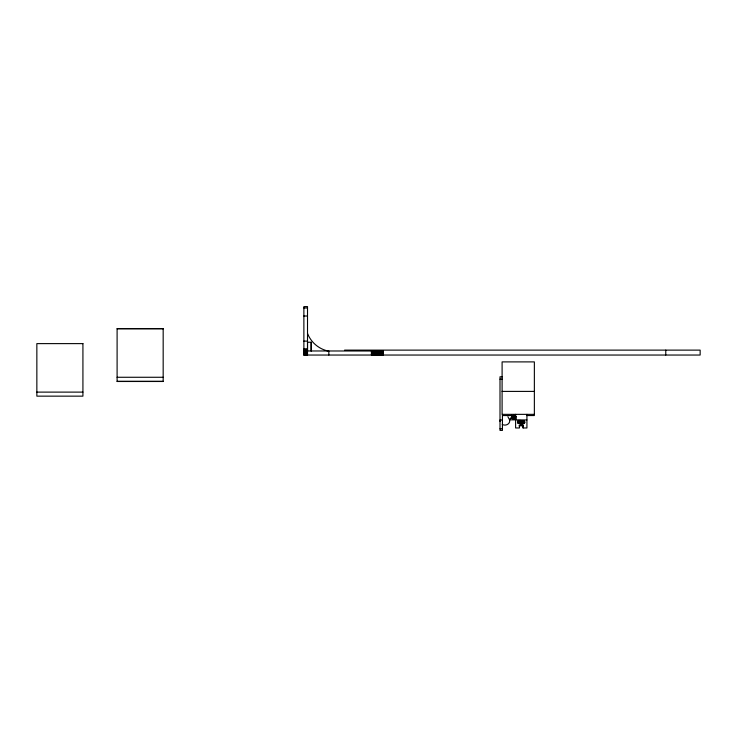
<?xml version="1.0" encoding="UTF-8"?>
<svg xmlns="http://www.w3.org/2000/svg" width="737" height="737" viewBox="0 0 737 737"><rect width="100%" height="100%" fill="white"/><g stroke="black" fill="none" stroke-linecap="round" stroke-linejoin="round"><path stroke-width="1.11" d="M307.513 351.005L307.513 342.235L311.18 342.235L311.18 351.005L311.18 342.235M511.754 417.262L512.759 418.708L516.075 418.809L516.075 416.451L514.03 416.258L512.27 416.81L509.562 419.832A4.846 4.21 0 0 1 507.71 424.291A4.846 4.21 0 0 1 502.266 424.438M512.27 416.663L512.27 418.45M512.759 416.092L512.759 418.708M521.492 424.162L523.915 423.6L524.79 421.923L522.395 420.652L518.323 420.505L521.492 420.569L521.492 424.162L517.89 423.029A3.639 1.796 0 0 1 517.89 421.702L519.723 420.744M514.739 419.031L514.739 415.373L513.357 416.359L514.03 415.521M512.759 416.552L514.03 415.318L514.03 419.003M515.43 414.986L514.03 416.258L515.43 415.475M514.03 415.253L509.562 419.832L507.894 416.691M513.357 416.359L514.739 415.161M511.754 415.659L512.27 415.686L511.754 416L511.754 415.18M518.323 421.315L521.492 422.052L524.458 421.131L523.915 421.076L523.915 423.6M516.075 416.7L513.357 416.792L511.929 416.037M303.874 307.974L307.513 307.974M303.874 316.016L307.513 316.016M117.1 328.776L163.172 328.776M303.874 341.12L307.513 341.12M303.874 349.154L307.513 349.154M303.874 349.31L307.513 349.31M303.874 349.458L307.513 349.458M303.874 349.614L307.513 349.614M303.874 349.771L307.513 349.771M303.874 349.918L307.513 349.918M303.874 350.075L307.513 350.075M344.566 350.121L700.15 350.121L700.15 355.041L303.874 355.041L303.874 306.601L307.513 306.592L307.513 355.041L303.874 354.912M303.874 350.222L307.513 350.222M303.874 350.379L307.513 350.379M303.874 350.526L307.513 350.526M303.874 350.674L307.513 350.674M303.874 350.821L307.513 350.821M303.874 350.969L383.093 351.005L383.065 355.041M303.874 351.116L307.513 351.116M303.874 351.263L307.513 351.263M303.874 351.402L307.513 351.402M303.874 351.549L307.513 351.549M303.874 351.687L307.513 351.687M303.874 351.964L307.513 351.825M303.874 352.093L307.513 352.093M303.874 352.231L307.513 352.231M303.874 352.36L307.513 352.36M303.874 352.489L307.513 352.489M303.874 352.608L307.513 352.737M303.874 352.857L307.513 352.857M303.874 352.977L307.513 352.977M303.874 353.087L307.513 353.087M303.874 353.207L307.513 353.318M303.874 353.419L307.513 353.419M303.874 353.53L307.513 353.631M303.874 353.732L307.513 353.732M303.874 353.917L307.513 353.824M303.874 354.009L307.513 354.092M303.874 354.257L307.513 354.175M303.874 354.331L307.513 354.405M303.874 354.469L307.513 354.534L303.874 354.709M303.874 354.755L307.513 354.884M502.431 376.791L500.008 376.791L500.008 430.408L502.431 430.408L502.431 414.351M117.1 377.27L163.172 377.27M500.008 379.196L502.431 379.196M117.1 381.315L163.172 381.315M502.1 391.402L534.362 391.402M36.85 392.112L82.922 392.112M534.362 414.351L502.1 414.351L502.1 361.895L534.362 361.895L534.362 415.548L526.927 415.548M502.431 415.548L515.605 415.548M526.927 419.97L509.562 419.832L511.929 417.059L511.929 418.146M500.008 420.007L502.431 420.007M520.267 422.319L523.27 422.319M518.94 425.802L523.39 425.802M515.605 414.351L515.605 427.967L519.447 427.967L519.465 425.857A1.815 0.903 0 0 1 521.151 425.065A1.815 0.903 0 0 1 523.03 425.746L523.086 427.967L526.927 427.967L526.927 414.351M500.008 428.768L502.431 428.768M518.323 420.551L519.723 420.68M520.589 420.763L521.492 420.845M520.589 420.956L521.492 421.103M523.215 421.38L523.915 421.49M519.723 420.965L518.323 420.643L519.723 421.131M522.395 421.592L523.215 421.776M521.492 421.693L522.395 421.969M519.723 421.334L518.323 420.763L520.589 422.025M520.589 421.684L521.492 422.052M518.323 420.938L518.949 421.361M518.949 421.647L518.323 421.085L518.323 423.425M665.769 350.121L665.769 355.041M524.79 421.923L524.79 422.817M524.458 421.5L524.458 423.231M523.215 420.845L523.215 423.886M523.086 426.014L523.086 427.967M522.395 420.652L522.395 424.079M520.589 420.394L520.589 424.134M519.723 420.422L519.723 423.996M518.949 420.449L518.949 423.757M517.89 421.702L517.89 423.029M515.43 416.294L515.43 418.957M513.357 415.852L513.357 418.892M383.01 351.005L382.936 355.041M382.844 351.005L382.724 355.041M382.586 351.005L382.586 355.041M382.429 351.005L382.429 355.041M382.245 351.005L382.245 355.041M382.042 351.005L382.042 355.041M381.83 351.005L381.83 355.041M381.591 351.005L381.591 355.041M381.333 351.005L381.333 355.041M381.057 351.005L381.057 355.041M380.771 351.005L380.771 355.041M380.467 351.005L380.467 355.041M380.145 351.005L380.145 355.041M379.813 351.005L379.813 355.041M379.463 351.005L379.463 355.041M379.104 351.005L379.104 355.041M378.735 351.005L378.735 355.041M378.357 351.005L378.357 355.041M377.961 351.005L377.961 355.041M377.565 351.005L377.565 355.041M377.16 351.005L377.16 355.041M376.754 351.005L376.754 355.041M376.331 351.005L376.331 355.041M375.916 351.005L375.916 355.041M375.492 351.005L375.492 355.041M375.069 351.005L375.069 355.041M374.645 351.005L374.645 355.041M374.23 351.005L374.23 355.041M373.806 351.005L373.806 355.041M373.392 351.005L373.392 355.041M372.977 351.005L372.977 355.041M372.572 351.005L372.572 355.041M372.176 351.005L372.176 355.041M371.78 351.005L371.78 355.041M371.393 351.005L371.393 355.041M328.831 351.005L328.831 355.041M327.882 351.005A28.844 28.844 0 0 1 307.513 333.465M500.045 421.407A4.846 4.21 0 0 1 500.045 420.357M163.172 328.601L117.1 328.601L117.1 381.49L163.172 381.49L163.172 328.601M82.922 343.617L36.85 343.617L36.85 396.147L82.922 396.147L82.922 343.617"/></g></svg>
